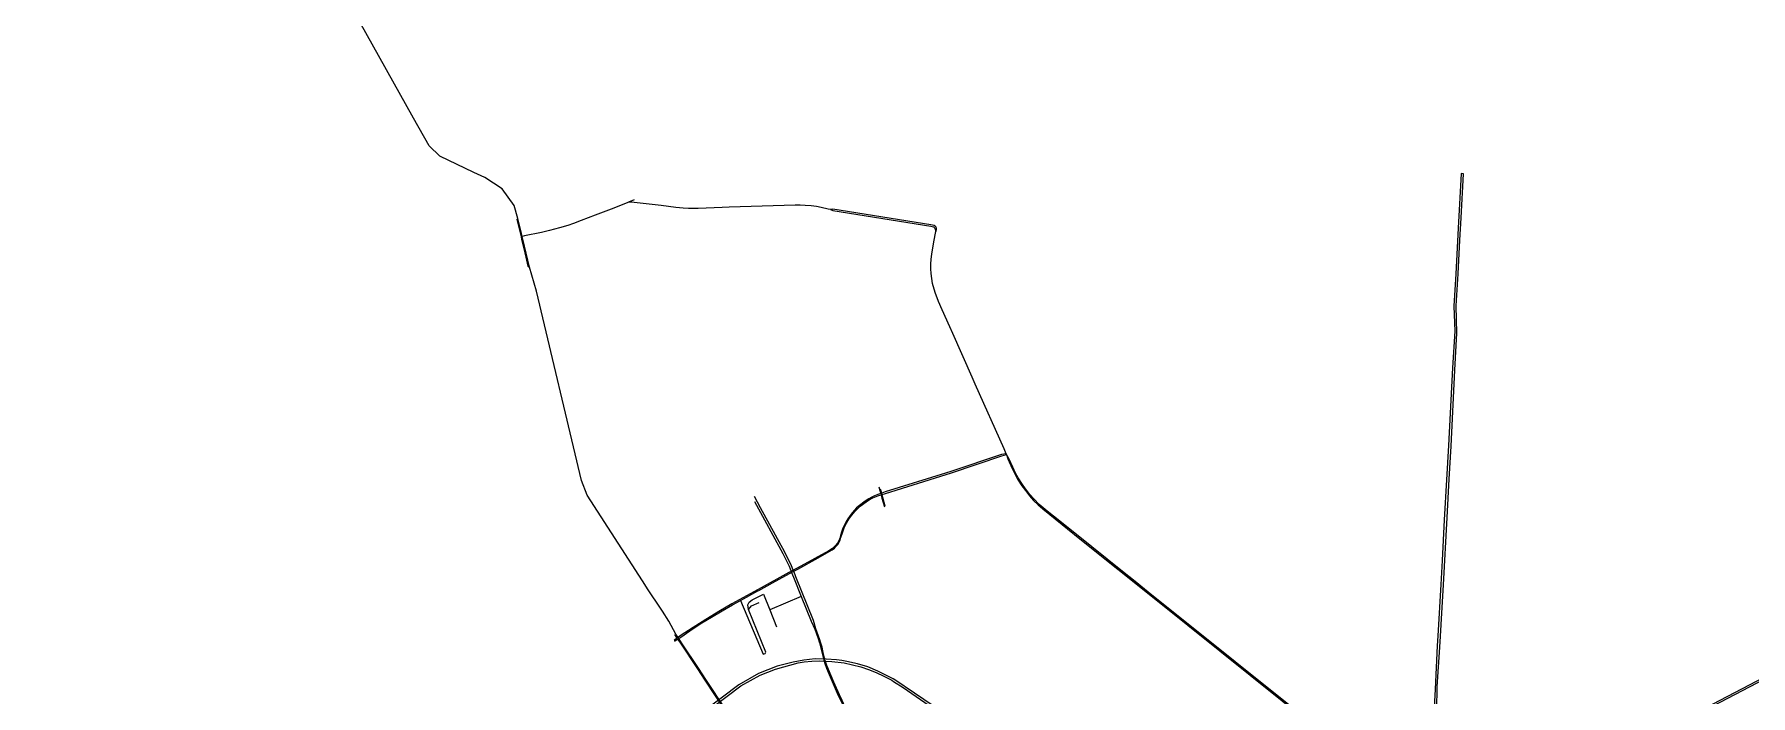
# Model space of a CAD drawing. Header units: millimetres. Extents: x 170 to 95391, y -643 to 69125.
# Drawn here: x 20274 to 32269, y 38597 to 43222 of the extents above; entities that cross this region are included whole.
import ezdxf

# ---------------------------------------------------------------- set-up
doc = ezdxf.new("R2010")
doc.units = ezdxf.units.MM
for name, color, linetype in [('roads_1', 1, 'Continuous'), ('roads_2', 2, 'Continuous'), ('roads_3', 3, 'Continuous')]:
    doc.layers.add(name, color=color, linetype=linetype)

msp = doc.modelspace()

# ---------------------------------------------------------------- linework, layer by layer
at = {"layer": 'roads_1'}
for points in [[(25652.58, 38844.76), (25576.42, 38831.76), (25466.17, 38802.24), (25335.66, 38751.47), (25198.89, 38673.59), (24721.93, 38312.53), (24255.88, 37941.04), (23721.57, 37541.75), (23368.03, 37256.36), (23204.52, 37104.83), (23056.55, 36935.18), (21743.69, 35725), (21198.64, 35231.42), (20965.31, 35047.05), (20655.05, 34855.71), (20174.53, 34602.63)], [(20184.84, 34593.39), (20666.68, 34847.15), (20978.04, 35039.17), (21212.38, 35224.33), (21757.81, 35718.27), (23071.28, 36929.01), (23219.26, 37098.68), (23381.88, 37249.38), (23734.85, 37534.31), (24269.12, 37933.57), (24735.2, 38305.09), (25210.9, 38665.21), (25346.83, 38739.59), (25454.14, 38781.92), (25612.83, 38825.75)], [(25612.83, 38825.75), (25654.11, 38834.09), (25707.71, 38838.53), (25761.79, 38839.68), (25848.17, 38836.52), (25933.96, 38826.05), (25992.16, 38813.63), (26049.48, 38798.38), (26104.12, 38780.1), (26158.29, 38758.83), (26211.79, 38733.49), (26266.3, 38704.12)], [(26235.28, 38735.82), (26168.82, 38768.83), (26098.54, 38797.82), (26026.92, 38819.42), (25953.44, 38836.22), (25917.45, 38843.21), (25881.2, 38847.91), (25807.34, 38853.02), (25730.63, 38853.31), (25652.58, 38844.76)], [(26276.41, 38714.24), (26235.28, 38735.82)], [(26266.3, 38704.12), (26278.2, 38697.02)], [(26287.56, 38708.17), (26276.41, 38714.24)], [(26278.2, 38697.02), (26345.47, 38652.87), (26619.75, 38464), (26896.51, 38278.09)], [(26902.09, 38290.88), (26425.34, 38615.19), (26287.56, 38708.17)]]:
    msp.add_lwpolyline(points, dxfattribs=at)
at = {"layer": 'roads_2'}
for points in [[(24465.32, 42063.82), (24426.28, 42048.07), (24417.79, 42044.64), (24304.82, 41999.95), (24194.17, 41957.57), (24096, 41918.82), (24041.57, 41897.95), (24003.43, 41884.2), (23944.82, 41867.81), (23875.74, 41848.87), (23817.82, 41836.77), (23699.57, 41812.17), (23683.52, 41808.46), (23675.86, 41806.33)], [(25081.38, 42009.86), (24913.25, 42003.99), (24882.24, 42003.19), (24846.55, 42003.84), (24809.9, 42006.5), (24757.91, 42011.43), (24654.41, 42024.02), (24465.35, 42046.14), (24449.83, 42048.28), (24437.38, 42048.64), (24426.28, 42048.07)], [(25131.31, 42012.17), (25081.38, 42009.86)], [(25837.69, 41996.97), (25822.83, 42000.22), (25772.73, 42010.25), (25739.48, 42017.45), (25703.77, 42023.14), (25660.48, 42025.79), (25626.05, 42026.82), (25591.16, 42026.74), (25131.31, 42012.17)], [(26573.7, 41843.98), (26577.62, 41849.92), (26578.47, 41857.76), (26578.39, 41867.02), (26575.27, 41875.92), (26562.69, 41884.36), (26540, 41888.87), (25855.44, 41998.28), (25837.69, 41996.97)], [(25837.69, 41996.97), (25855.83, 41990.12), (26538.93, 41879.28), (26557.67, 41876.42), (26567.13, 41865.87), (26573.7, 41843.98)], [(27066.29, 40289.25), (27051.76, 40323.54), (26850.21, 40775.03), (26828.01, 40825.41), (26693.33, 41130.1), (26672.56, 41175.17), (26618.99, 41294.15), (26593.41, 41353.67), (26569.35, 41415.63), (26551.98, 41480.47), (26542.31, 41548.18), (26540.43, 41581.39), (26540.54, 41615.56), (26542.62, 41649.21), (26547.03, 41684.46), (26560.28, 41770.99), (26573.7, 41843.98)], [(24748.98, 38978.36), (24770.05, 38992.27), (24777.76, 38997.37), (24792.17, 39006.89), (24854.65, 39050.21), (24940.01, 39105.16), (25006.72, 39146.15), (25080.83, 39190.31), (25153.61, 39232.38), (25208.94, 39262.79), (25331.55, 39330.17), (25336.65, 39332.89), (25432.19, 39385.7), (25550.76, 39450.86), (25566.07, 39458.91), (25581.14, 39466.82), (25610.16, 39482.05), (25751.1, 39560.81), (25818.58, 39597.35), (25851.09, 39616.14), (25866.36, 39628.6), (25879.19, 39642.32), (25889.14, 39654.83), (25898.3, 39669.59), (25905.61, 39684.98), (25911.52, 39702.22), (25922.1, 39735.7), (25934.11, 39769.57), (25950.53, 39804.08), (25966.97, 39831.58), (25986.91, 39859.67), (26008.47, 39885.58), (26045.01, 39922.38), (26086.75, 39951.72), (26107.87, 39966.25), (26133.83, 39979.73), (26168.51, 39994.63), (26192.15, 40001.48), (26199.11, 40003.49), (26223.65, 40010.59), (26646.15, 40143.08), (26683.06, 40156.29), (27036.07, 40273.5), (27067.94, 40283.68), (27069.02, 40284.15)], [(27066.29, 40289.25), (27033.97, 40282.66), (26678.96, 40163.66), (26642.28, 40153.1), (26221.62, 40021.6), (26196.56, 40012.64), (26189.83, 40010.23), (26169.01, 40002.8), (26145.9, 39993.89), (26126.63, 39985.18), (26106.32, 39973.68), (26079.81, 39956.67), (26040.11, 39927.06), (26019.99, 39909.45), (26003.18, 39891.56), (25983.48, 39866.58), (25959.1, 39833), (25945.82, 39809.72), (25935.89, 39789.22), (25925.43, 39767.2), (25916.2, 39741.09), (25908.81, 39717.76), (25903.24, 39699.24), (25896.13, 39679.73), (25886.51, 39664.3), (25871.21, 39643.85), (25852.1, 39625.98), (25827.9, 39610.21), (25605.89, 39488.96)], [(29227.73, 38384.35), (28116.76, 39274.9), (28058.12, 39321.66), (27968.75, 39395.38), (27867.24, 39474.76), (27568.83, 39713.63), (27396.63, 39852.56), (27339.85, 39897.98), (27297.55, 39934.55), (27258.97, 39972.41), (27230.67, 40004.61), (27201.11, 40042.37), (27174.48, 40080.9), (27149.43, 40120.45), (27131.75, 40153.6), (27112.26, 40195.05), (27084.39, 40255.56), (27069.02, 40284.15), (27066.29, 40289.25)], [(27066.29, 40289.25), (27067.94, 40283.68), (27076.93, 40253.39), (27107.61, 40185.11), (27128.46, 40142.82), (27150.86, 40104.34), (27176.69, 40063.99), (27200.73, 40030.77), (27228.98, 39994.61), (27258.07, 39961.6), (27289.82, 39931.21), (27321.61, 39902.66), (27582, 39693.82), (28111.69, 39269.44), (29219.63, 38381.28)], [(25735.79, 39063.84), (25719.49, 39122.71), (25596.83, 39428.14), (25581.14, 39466.82), (25578.28, 39473.91), (25565.64, 39505.07), (25519.19, 39600.6), (25350.13, 39909.85), (25306.65, 39989.82)], [(25307.54, 39955.65), (25504.73, 39590.81), (25549.37, 39501.51), (25563.38, 39465.77), (25566.07, 39458.91), (25578.83, 39426.34), (25634.15, 39289.86), (25704.25, 39116.9), (25728.44, 39061)], [(26176.86, 40056.71), (26184.17, 40031.6), (26189.83, 40010.23), (26192.15, 40001.48), (26198.34, 39978.12), (26214.69, 39918.12)], [(26219.54, 39923.06), (26205.13, 39981.92), (26199.11, 40003.49), (26196.56, 40012.64), (26188.96, 40039.89)], [(25605.89, 39488.96), (25578.28, 39473.91), (25563.38, 39465.77), (25547.76, 39457.26), (25333.26, 39339.15), (25327.86, 39336.42), (25149.11, 39238.29), (25058.08, 39185.23), (24966.99, 39130.2), (24878.43, 39074.14), (24787.54, 39015.55), (24772.99, 39004.57), (24765.51, 38998.93), (24745.01, 38983.44)], [(25728.44, 39061), (25751.21, 38997.64), (25762.08, 38966.67), (25771.92, 38930), (25785.08, 38873.25), (25792.12, 38844.54), (25799.55, 38821.24), (25811.36, 38788.04), (25829.12, 38744.6), (25893.12, 38597.93)], [(25900.39, 38602.5), (25861.36, 38692.29), (25812.38, 38807.31), (25801.57, 38843.37), (25787.76, 38897.9), (25779.52, 38934.88), (25771.83, 38964.54), (25763.76, 38987.53), (25735.79, 39063.84)], [(29523.85, 37329.77), (29645.88, 37350.53), (29687.65, 37359.81), (29733.51, 37372.06), (29763.67, 37381.14), (29775.41, 37384.66), (29812.08, 37395.7), (29880.29, 37422.29), (29948.01, 37450.86), (29997.48, 37467.6), (30015.91, 37478.58), (30053.12, 37492.42), (30860.13, 37926.3), (30965.19, 37980.93), (31026.82, 38012.97), (32572.14, 38821.95), (32599.05, 38836.48)], [(32594.66, 38845.76), (32566.33, 38832.07), (31746.67, 38402.97), (31726.03, 38392.31), (31020.23, 38023.28), (30962.47, 37993.36), (30854.12, 37937.25), (30036.87, 37508.03), (30016.73, 37500.4), (29998.99, 37491.91), (29944.18, 37461.91), (29876.38, 37433.24), (29807.8, 37407.78), (29772.21, 37396.53), (29760.52, 37392.83), (29729.25, 37382.95), (29644.17, 37362.1), (29568.08, 37347.18)], [(25893.12, 38597.93), (25912.02, 38559), (25959.1, 38450.68), (25979.38, 38402.76), (26113.06, 38101.4), (26124.6, 38074.25), (26237, 37816.05), (26243.84, 37797.85), (26254.23, 37781.52), (26268.42, 37763.56), (26291.51, 37739.78), (26301.02, 37724.65), (26305.04, 37710.93), (26306.04, 37693.32)], [(26314.79, 37702.97), (26314.68, 37715.92), (26312.89, 37728.66), (26307.88, 37738.58), (26298.75, 37752.03), (26281.64, 37766.53), (26268.37, 37780.98), (26258.91, 37794.43), (26252.94, 37804.36), (26244.19, 37823.54), (26129.27, 38085.57), (26120.23, 38107.3), (25986.56, 38408.65), (25965.64, 38457.53), (25919.42, 38562.35), (25900.39, 38602.5)]]:
    msp.add_lwpolyline(points, dxfattribs=at)
at = {"layer": 'roads_3'}
for points in [[(23653.87, 41934.51), (23627.85, 42025.27), (23544.55, 42140.66), (23422.56, 42219.56), (23344.72, 42255.53), (23108.24, 42370.68), (23033.94, 42441.75), (22924.38, 42635.02), (22124.51, 44069.88)], [(30245.99, 42248.52), (30224.56, 41866.33), (30208.4, 41546.05), (30195.47, 41321.98), (30200.72, 41147), (30186.53, 40889.93), (30156.94, 40345.59), (30143.6, 40105.88), (30128.03, 39826.86), (30112.81, 39541.54), (30103.77, 39374.15), (30082.81, 39015.89), (30078.87, 38945.28), (30064.21, 38641.86), (30058.89, 38555.06), (30058.72, 38552.18), (30053.49, 38463.97), (30040.8, 38191.12), (30035.85, 38128.48)], [(30053.47, 38130.3), (30055.55, 38174.14), (30070.62, 38461.72), (30076.36, 38552.48), (30078.22, 38607.08), (30078.75, 38657.79), (30096.97, 38937.07), (30101.03, 39013.63), (30111.92, 39174.39), (30121.56, 39372.52), (30147.04, 39843.7), (30162.25, 40110.96), (30175, 40342.24), (30202.66, 40873.95), (30215.02, 41131.43), (30211.81, 41324.2), (30225.32, 41545.99), (30236.33, 41782.33), (30245.18, 41937.45), (30262.57, 42247.37)], [(30262.57, 42247.37), (30245.99, 42248.52)], [(23653.87, 41934.51), (23646.67, 41926.19), (23671.17, 41827.55), (23675.86, 41806.33), (23679.65, 41789.21), (23701.73, 41693.47), (23713.64, 41642.72), (23724.3, 41600.59), (23733.88, 41592.74)], [(23733.88, 41592.74), (23688.12, 41789.87), (23683.52, 41808.46), (23678.4, 41829.16), (23653.87, 41934.51)], [(24774.54, 39002.4), (24772.99, 39004.57), (24756.91, 39027.07), (24709.39, 39118.88), (24665.4, 39187.73), (24621.44, 39250.93), (24591.55, 39295.59), (24563.26, 39336.56), (24523.99, 39399.83), (24137.71, 39998.71), (24098.98, 40102.65), (23782.71, 41426.83), (23733.88, 41592.74)], [(25208.94, 39262.79), (25368.29, 38886.98), (25380.67, 38890.94), (25387.44, 38900.06), (25264.2, 39199.37), (25261.45, 39231.1), (25269.87, 39250.43), (25290.59, 39266.58), (25369.1, 39306.64), (25413.37, 39196.34), (25461.21, 39077.18)], [(25264.2, 39199.37), (25286.56, 39225.21), (25339.71, 39247.66)], [(25634.15, 39289.86), (25413.37, 39196.34)], [(24748.76, 39024.11), (24765.51, 38998.93), (24767.07, 38996.59), (24770.05, 38992.27), (24790.3, 38962.97), (24908.44, 38784.33), (24961.06, 38704.93)], [(24967.11, 38710.59), (24915.36, 38788.34), (24797.48, 38966.56), (24777.76, 38997.37), (24774.54, 39002.4)], [(24961.06, 38704.93), (25167.41, 38390.29)], [(25173.6, 38393.8), (25108.69, 38494.45), (24967.11, 38710.59)]]:
    msp.add_lwpolyline(points, dxfattribs=at)

doc.saveas('drawing.dxf')
